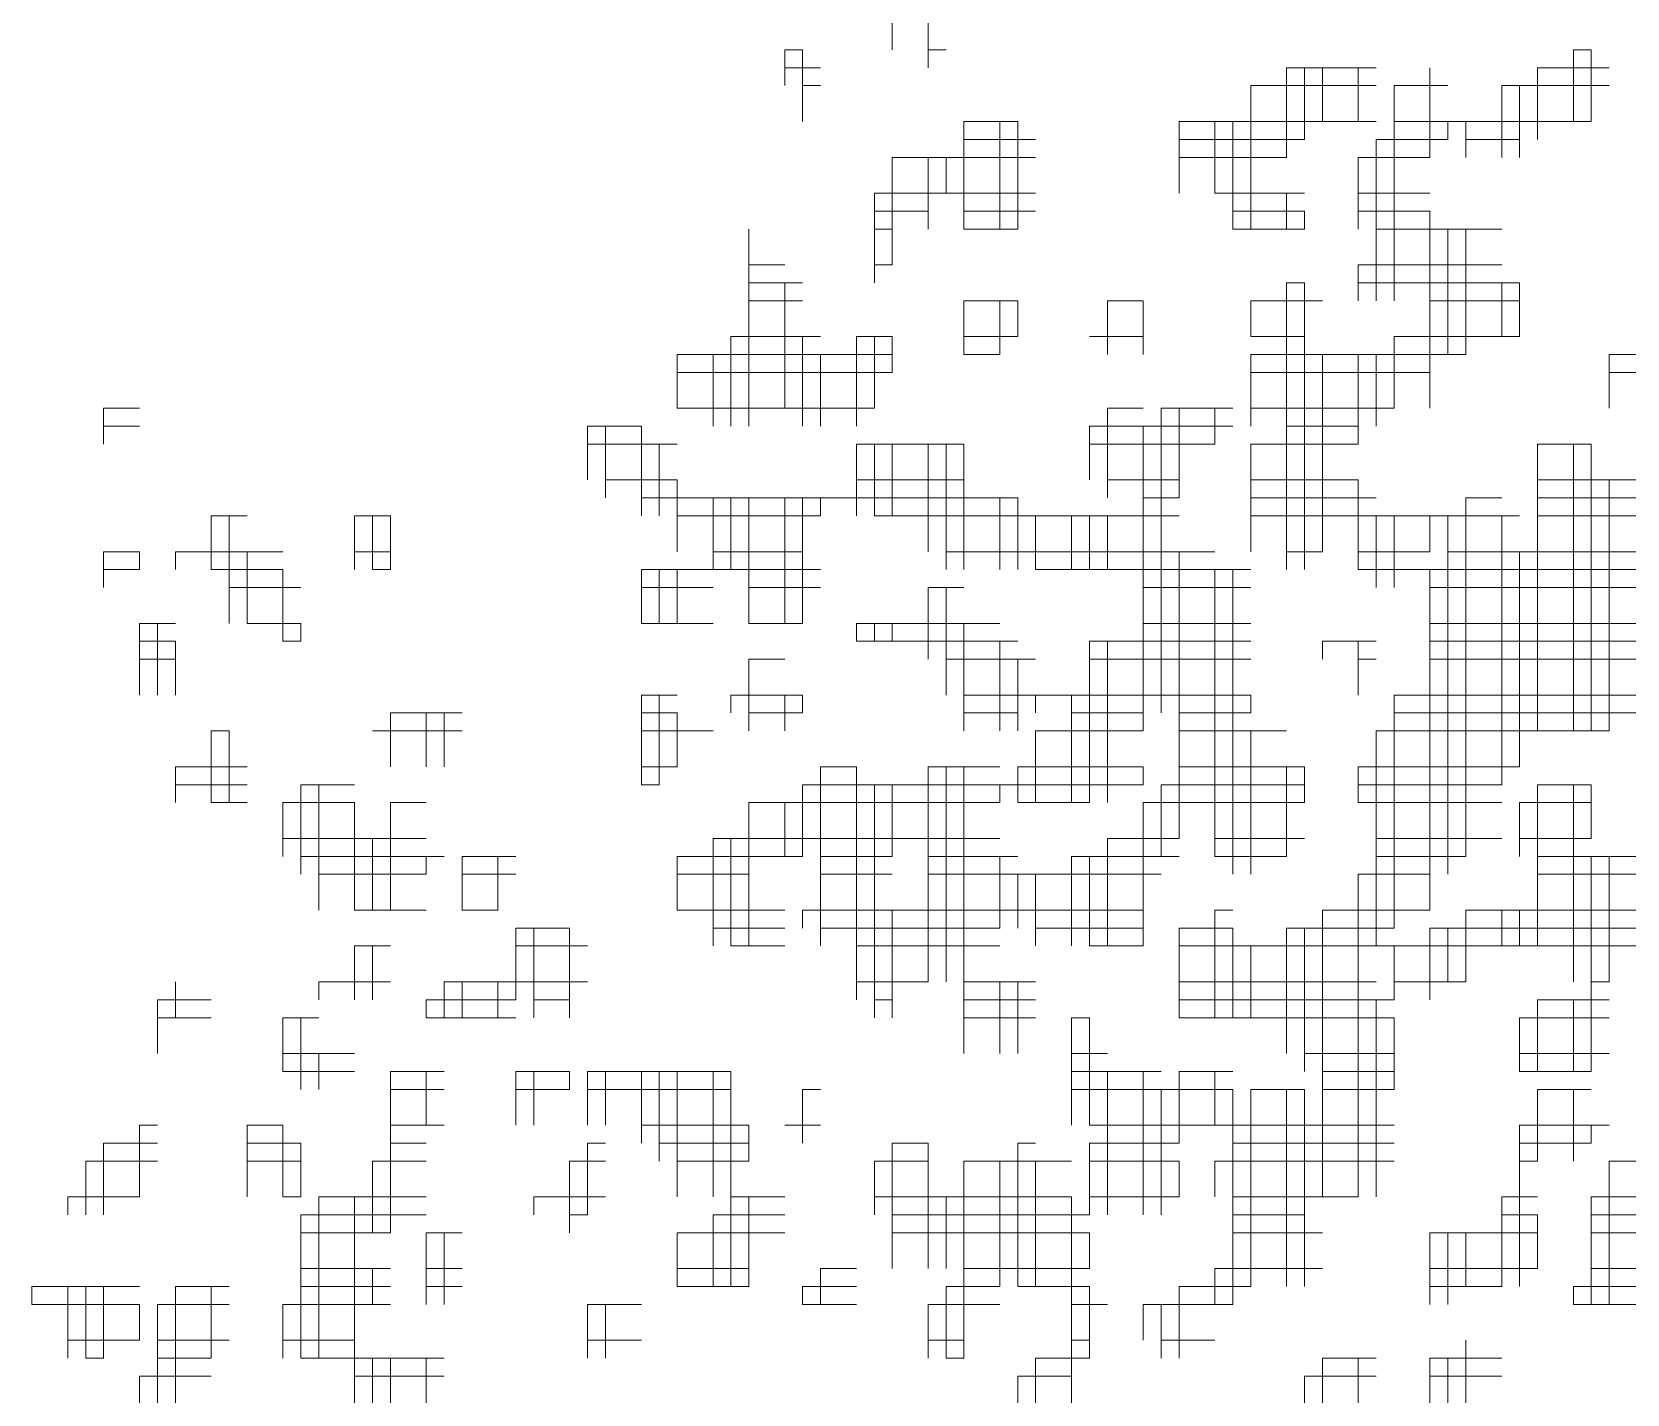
# Model space of a CAD drawing. Header units: millimetres. Extents: x 13268 to 164478, y 289082 to 363688.
# Drawn here: x 80113 to 81970, y 351152 to 352737 of the extents above; entities that cross this region are included whole.
import ezdxf

# ---------------------------------------------------------------- set-up
doc = ezdxf.new("R2010")
doc.units = ezdxf.units.MM

# ---------------------------------------------------------------- blocks, each defined once
blk = doc.blocks.new('A$C010A7659')
at = {"lineweight": 0}
for points in [[(1283.45, 3179.65), (1283.45, 3138.25)], [(1283.45, 3171.37), (1283.45, 3138.25)], [(1266.89, 3163.09), (1266.89, 3146.53)], [(1217.21, 3146.53), (1217.21, 3129.97)], [(1217.21, 3146.53), (1225.49, 3146.53)], [(1225.49, 3146.53), (1225.49, 3113.4)], [(1283.45, 3146.53), (1291.73, 3146.53)], [(1581.54, 3146.53), (1581.54, 3113.4)], [(1581.54, 3146.53), (1589.82, 3146.53)], [(1589.82, 3146.53), (1589.82, 3113.4)], [(1217.21, 3138.25), (1233.77, 3138.25)], [(1217.21, 3138.25), (1233.77, 3138.25)], [(1225.49, 3138.25), (1225.49, 3113.4)], [(1449.06, 3138.25), (1449.06, 3096.84)], [(1449.06, 3138.25), (1490.46, 3138.25)], [(1457.34, 3138.25), (1457.34, 3105.12)], [(1457.34, 3138.25), (1457.34, 3105.12)], [(1457.34, 3138.25), (1482.18, 3138.25)], [(1465.62, 3138.25), (1465.62, 3113.4)], [(1482.18, 3138.25), (1482.18, 3113.4)], [(1482.18, 3138.25), (1482.18, 3113.4)], [(1515.3, 3138.25), (1515.3, 3096.84)], [(1564.98, 3138.25), (1564.98, 3113.4)], [(1564.98, 3138.25), (1564.98, 3105.12)], [(1564.98, 3138.25), (1598.1, 3138.25)], [(1564.98, 3138.25), (1589.82, 3138.25)], [(1589.82, 3138.25), (1589.82, 3113.4)], [(1225.49, 3129.97), (1233.77, 3129.97)], [(1432.5, 3129.97), (1432.5, 3096.84)], [(1432.5, 3129.97), (1490.46, 3129.97)], [(1498.74, 3129.97), (1498.74, 3030.6)], [(1498.74, 3129.97), (1498.74, 3030.6)], [(1498.74, 3129.97), (1523.58, 3129.97)], [(1515.3, 3129.97), (1515.3, 3096.84)], [(1548.42, 3129.97), (1548.42, 3096.84)], [(1548.42, 3129.97), (1598.1, 3129.97)], [(1556.7, 3129.97), (1556.7, 3105.12)], [(1556.7, 3129.97), (1556.7, 3096.84)], [(1300.01, 3113.4), (1300.01, 3063.72)], [(1300.01, 3113.4), (1324.85, 3113.4)], [(1316.57, 3113.4), (1316.57, 3063.72)], [(1316.57, 3113.4), (1324.85, 3113.4)], [(1324.85, 3113.4), (1324.85, 3063.72)], [(1399.38, 3113.4), (1399.38, 3080.28)], [(1399.38, 3113.4), (1465.62, 3113.4)], [(1415.94, 3113.4), (1415.94, 3080.28)], [(1415.94, 3113.4), (1490.46, 3113.4)], [(1424.22, 3113.4), (1424.22, 3063.72)], [(1424.22, 3113.4), (1424.22, 3063.72)], [(1432.5, 3113.4), (1432.5, 3080.28)], [(1498.74, 3113.4), (1564.98, 3113.4)], [(1498.74, 3113.4), (1589.82, 3113.4)], [(1523.58, 3113.4), (1523.58, 3105.12)], [(1531.86, 3113.4), (1531.86, 3096.84)], [(1531.86, 3113.4), (1531.86, 3096.84)], [(1300.01, 3105.12), (1300.01, 3080.28)], [(1300.01, 3105.12), (1333.13, 3105.12)], [(1324.85, 3105.12), (1324.85, 3063.72)], [(1399.38, 3105.12), (1457.34, 3105.12)], [(1490.46, 3105.12), (1490.46, 3030.6)], [(1490.46, 3105.12), (1523.58, 3105.12)], [(1531.86, 3105.12), (1556.7, 3105.12)], [(1266.89, 3096.84), (1266.89, 3063.72)], [(1266.89, 3096.84), (1266.89, 3047.16)], [(1266.89, 3096.84), (1333.13, 3096.84)], [(1283.45, 3096.84), (1283.45, 3072)], [(1283.45, 3096.84), (1283.45, 3063.72)], [(1283.45, 3096.84), (1333.13, 3096.84)], [(1291.73, 3096.84), (1291.73, 3080.28)], [(1399.38, 3096.84), (1432.5, 3096.84)], [(1399.38, 3096.84), (1449.06, 3096.84)], [(1482.18, 3096.84), (1482.18, 3063.72)], [(1482.18, 3096.84), (1482.18, 3080.28)], [(1482.18, 3096.84), (1515.3, 3096.84)], [(1482.18, 3096.84), (1515.3, 3096.84)], [(1258.61, 3080.28), (1258.61, 3038.88)], [(1258.61, 3080.28), (1291.73, 3080.28)], [(1258.61, 3080.28), (1333.13, 3080.28)], [(1300.01, 3080.28), (1333.13, 3080.28)], [(1415.94, 3080.28), (1432.5, 3080.28)], [(1424.22, 3080.28), (1457.34, 3080.28)], [(1432.5, 3080.28), (1432.5, 3063.72)], [(1432.5, 3080.28), (1432.5, 3063.72)], [(1449.06, 3080.28), (1449.06, 3063.72)], [(1482.18, 3080.28), (1515.3, 3080.28)], [(1482.18, 3080.28), (1515.3, 3080.28)], [(1258.61, 3072), (1283.45, 3072)], [(1300.01, 3072), (1333.13, 3072)], [(1424.22, 3072), (1457.34, 3072)], [(1457.34, 3072), (1457.34, 3063.72)], [(1482.18, 3072), (1515.3, 3072)], [(1515.3, 3072), (1515.3, 2980.92)], [(1200.65, 3063.72), (1200.65, 2972.64)], [(1258.61, 3063.72), (1266.89, 3063.72)], [(1258.61, 3063.72), (1266.89, 3063.72)], [(1300.01, 3063.72), (1324.85, 3063.72)], [(1424.22, 3063.72), (1457.34, 3063.72)], [(1490.46, 3063.72), (1548.42, 3063.72)], [(1490.46, 3063.72), (1515.3, 3063.72)], [(1515.3, 3063.72), (1515.3, 2997.48)], [(1523.58, 3063.72), (1523.58, 3005.76)], [(1531.86, 3063.72), (1531.86, 3014.04)], [(1531.86, 3063.72), (1531.86, 3005.76)], [(1200.65, 3047.16), (1200.65, 2980.92)], [(1200.65, 3047.16), (1217.21, 3047.16)], [(1258.61, 3047.16), (1266.89, 3047.16)], [(1482.18, 3047.16), (1482.18, 3030.6)], [(1482.18, 3047.16), (1548.42, 3047.16)], [(1200.65, 3038.88), (1225.49, 3038.88)], [(1200.65, 3038.88), (1217.21, 3038.88)], [(1217.21, 3038.88), (1217.21, 2980.92)], [(1449.06, 3038.88), (1449.06, 2906.4)], [(1449.06, 3038.88), (1457.34, 3038.88)], [(1457.34, 3038.88), (1457.34, 2906.4)], [(1482.18, 3038.88), (1556.7, 3038.88)], [(1482.18, 3038.88), (1556.7, 3038.88)], [(1548.42, 3038.88), (1548.42, 3014.04)], [(1556.7, 3038.88), (1556.7, 3014.04)], [(1200.65, 3030.6), (1225.49, 3030.6)], [(1300.01, 3030.6), (1300.01, 3005.76)], [(1300.01, 3030.6), (1324.85, 3030.6)], [(1316.57, 3030.6), (1316.57, 3005.76)], [(1324.85, 3030.6), (1324.85, 3014.04)], [(1366.25, 3030.6), (1366.25, 3005.76)], [(1366.25, 3030.6), (1382.82, 3030.6)], [(1382.82, 3030.6), (1382.82, 3005.76)], [(1432.5, 3030.6), (1432.5, 3014.04)], [(1432.5, 3030.6), (1465.62, 3030.6)], [(1457.34, 3030.6), (1457.34, 3014.04)], [(1515.3, 3030.6), (1556.7, 3030.6)], [(1192.37, 3014.04), (1192.37, 2972.64)], [(1192.37, 3014.04), (1192.37, 2972.64)], [(1192.37, 3014.04), (1233.77, 3014.04)], [(1200.65, 3014.04), (1225.49, 3014.04)], [(1225.49, 3014.04), (1225.49, 2972.64)], [(1225.49, 3014.04), (1225.49, 2972.64)], [(1250.33, 3014.04), (1250.33, 2980.92)], [(1250.33, 3014.04), (1250.33, 2972.64)], [(1250.33, 3014.04), (1266.89, 3014.04)], [(1258.61, 3014.04), (1258.61, 2980.92)], [(1266.89, 3014.04), (1266.89, 2997.48)], [(1300.01, 3014.04), (1300.01, 3005.76)], [(1300.01, 3014.04), (1324.85, 3014.04)], [(1300.01, 3014.04), (1324.85, 3014.04)], [(1357.97, 3014.04), (1382.82, 3014.04)], [(1366.25, 3014.04), (1382.82, 3014.04)], [(1432.5, 3014.04), (1457.34, 3014.04)], [(1449.06, 3014.04), (1457.34, 3014.04)], [(1498.74, 3014.04), (1498.74, 2980.92)], [(1498.74, 3014.04), (1498.74, 2980.92)], [(1498.74, 3014.04), (1531.86, 3014.04)], [(1498.74, 3014.04), (1556.7, 3014.04)], [(1167.53, 3005.76), (1167.53, 2980.92)], [(1167.53, 3005.76), (1266.89, 3005.76)], [(1184.09, 3005.76), (1184.09, 2972.64)], [(1184.09, 3005.76), (1266.89, 3005.76)], [(1233.77, 3005.76), (1233.77, 2972.64)], [(1300.01, 3005.76), (1316.57, 3005.76)], [(1432.5, 3005.76), (1432.5, 2972.64)], [(1432.5, 3005.76), (1523.58, 3005.76)], [(1432.5, 3005.76), (1457.34, 3005.76)], [(1457.34, 3005.76), (1457.34, 2906.4)], [(1465.62, 3005.76), (1465.62, 2914.68)], [(1482.18, 3005.76), (1482.18, 2972.64)], [(1482.18, 3005.76), (1482.18, 2964.36)], [(1490.46, 3005.76), (1490.46, 2972.64)], [(1498.74, 3005.76), (1531.86, 3005.76)], [(1598.1, 3005.76), (1598.1, 2980.92)], [(1598.1, 3005.76), (1631.23, 3005.76)], [(1167.53, 2997.48), (1167.53, 2980.92)], [(1167.53, 2997.48), (1266.89, 2997.48)], [(1432.5, 2997.48), (1515.3, 2997.48)], [(1598.1, 2997.48), (1631.23, 2997.48)], [(902.56, 2980.92), (902.56, 2964.36)], [(902.56, 2980.92), (902.56, 2964.36)], [(902.56, 2980.92), (919.12, 2980.92)], [(902.56, 2980.92), (919.12, 2980.92)], [(1167.53, 2980.92), (1258.61, 2980.92)], [(1184.09, 2980.92), (1200.65, 2980.92)], [(1225.49, 2980.92), (1250.33, 2980.92)], [(1366.25, 2980.92), (1366.25, 2939.52)], [(1366.25, 2980.92), (1382.82, 2980.92)], [(1391.1, 2980.92), (1391.1, 2931.24)], [(1391.1, 2980.92), (1424.22, 2980.92)], [(1399.38, 2980.92), (1399.38, 2947.8)], [(1399.38, 2980.92), (1399.38, 2939.52)], [(1415.94, 2980.92), (1415.94, 2964.36)], [(1432.5, 2980.92), (1498.74, 2980.92)], [(1432.5, 2980.92), (1498.74, 2980.92)], [(902.56, 2972.64), (919.12, 2972.64)], [(1126.13, 2972.64), (1126.13, 2947.8)], [(1126.13, 2972.64), (1126.13, 2964.36)], [(1126.13, 2972.64), (1150.97, 2972.64)], [(1134.41, 2972.64), (1134.41, 2939.52)], [(1150.97, 2972.64), (1150.97, 2939.52)], [(1357.97, 2972.64), (1357.97, 2947.8)], [(1357.97, 2972.64), (1424.22, 2972.64)], [(1382.82, 2972.64), (1382.82, 2840.15)], [(1382.82, 2972.64), (1382.82, 2898.12)], [(1449.06, 2972.64), (1482.18, 2972.64)], [(1126.13, 2964.36), (1167.53, 2964.36)], [(1126.13, 2964.36), (1159.25, 2964.36)], [(1150.97, 2964.36), (1150.97, 2931.24)], [(1159.25, 2964.36), (1159.25, 2931.24)], [(1250.33, 2964.36), (1250.33, 2931.24)], [(1250.33, 2964.36), (1300.01, 2964.36)], [(1258.61, 2964.36), (1258.61, 2931.24)], [(1266.89, 2964.36), (1266.89, 2931.24)], [(1266.89, 2964.36), (1266.89, 2931.24)], [(1283.45, 2964.36), (1283.45, 2914.68)], [(1283.45, 2964.36), (1283.45, 2931.24)], [(1291.73, 2964.36), (1291.73, 2906.4)], [(1291.73, 2964.36), (1300.01, 2964.36)], [(1300.01, 2964.36), (1300.01, 2906.4)], [(1357.97, 2964.36), (1415.94, 2964.36)], [(1357.97, 2964.36), (1415.94, 2964.36)], [(1432.5, 2964.36), (1432.5, 2914.68)], [(1432.5, 2964.36), (1432.5, 2939.52)], [(1432.5, 2964.36), (1482.18, 2964.36)], [(1432.5, 2964.36), (1482.18, 2964.36)], [(1564.98, 2964.36), (1564.98, 2831.87)], [(1564.98, 2964.36), (1589.82, 2964.36)], [(1581.54, 2964.36), (1581.54, 2831.87)], [(1589.82, 2964.36), (1589.82, 2831.87)], [(1134.41, 2947.8), (1167.53, 2947.8)], [(1167.53, 2947.8), (1167.53, 2931.24)], [(1250.33, 2947.8), (1250.33, 2931.24)], [(1250.33, 2947.8), (1300.01, 2947.8)], [(1366.25, 2947.8), (1399.38, 2947.8)], [(1432.5, 2947.8), (1482.18, 2947.8)], [(1482.18, 2947.8), (1482.18, 2906.4)], [(1564.98, 2947.8), (1564.98, 2831.87)], [(1564.98, 2947.8), (1614.66, 2947.8)], [(1589.82, 2947.8), (1589.82, 2831.87)], [(1598.1, 2947.8), (1598.1, 2831.87)], [(1150.97, 2939.52), (1324.85, 2939.52)], [(1150.97, 2939.52), (1225.49, 2939.52)], [(1167.53, 2939.52), (1167.53, 2914.68)], [(1184.09, 2939.52), (1184.09, 2906.4)], [(1192.37, 2939.52), (1192.37, 2906.4)], [(1192.37, 2939.52), (1192.37, 2906.4)], [(1200.65, 2939.52), (1200.65, 2881.56)], [(1200.65, 2939.52), (1200.65, 2881.56)], [(1217.21, 2939.52), (1217.21, 2881.56)], [(1225.49, 2939.52), (1225.49, 2914.68)], [(1225.49, 2939.52), (1225.49, 2881.56)], [(1233.77, 2939.52), (1233.77, 2931.24)], [(1233.77, 2939.52), (1316.57, 2939.52)], [(1300.01, 2939.52), (1300.01, 2906.4)], [(1316.57, 2939.52), (1316.57, 2906.4)], [(1324.85, 2939.52), (1324.85, 2906.4)], [(1382.82, 2939.52), (1399.38, 2939.52)], [(1382.82, 2939.52), (1399.38, 2939.52)], [(1432.5, 2939.52), (1490.46, 2939.52)], [(1432.5, 2939.52), (1490.46, 2939.52)], [(1482.18, 2939.52), (1482.18, 2906.4)], [(1531.86, 2939.52), (1531.86, 2773.91)], [(1531.86, 2939.52), (1531.86, 2773.91)], [(1531.86, 2939.52), (1548.42, 2939.52)], [(1564.98, 2939.52), (1622.95, 2939.52)], [(1564.98, 2939.52), (1614.66, 2939.52)], [(952.24, 2931.24), (952.24, 2906.4)], [(952.24, 2931.24), (968.8, 2931.24)], [(960.52, 2931.24), (960.52, 2881.56)], [(960.52, 2931.24), (960.52, 2881.56)], [(1018.48, 2931.24), (1018.48, 2906.4)], [(1018.48, 2931.24), (1018.48, 2906.4)], [(1018.48, 2931.24), (1035.04, 2931.24)], [(1018.48, 2931.24), (1035.04, 2931.24)], [(1026.76, 2931.24), (1026.76, 2906.4)], [(1035.04, 2931.24), (1035.04, 2906.4)], [(1167.53, 2931.24), (1233.77, 2931.24)], [(1167.53, 2931.24), (1233.77, 2931.24)], [(1258.61, 2931.24), (1391.1, 2931.24)], [(1283.45, 2931.24), (1399.38, 2931.24)], [(1324.85, 2931.24), (1324.85, 2906.4)], [(1333.13, 2931.24), (1333.13, 2906.4)], [(1349.69, 2931.24), (1349.69, 2906.4)], [(1349.69, 2931.24), (1349.69, 2906.4)], [(1357.97, 2931.24), (1357.97, 2906.4)], [(1357.97, 2931.24), (1357.97, 2906.4)], [(1366.25, 2931.24), (1366.25, 2906.4)], [(1391.1, 2931.24), (1391.1, 2840.15)], [(1432.5, 2931.24), (1515.3, 2931.24)], [(1432.5, 2931.24), (1498.74, 2931.24)], [(1490.46, 2931.24), (1490.46, 2898.12)], [(1498.74, 2931.24), (1498.74, 2906.4)], [(1498.74, 2931.24), (1498.74, 2898.12)], [(1515.3, 2931.24), (1515.3, 2914.68)], [(1515.3, 2931.24), (1556.7, 2931.24)], [(1515.3, 2931.24), (1556.7, 2931.24)], [(1523.58, 2931.24), (1523.58, 2765.63)], [(1548.42, 2931.24), (1548.42, 2807.03)], [(1564.98, 2931.24), (1614.66, 2931.24)], [(1564.98, 2931.24), (1614.66, 2931.24)], [(902.56, 2914.68), (902.56, 2898.12)], [(902.56, 2914.68), (902.56, 2906.4)], [(902.56, 2914.68), (919.12, 2914.68)], [(919.12, 2914.68), (919.12, 2906.4)], [(935.68, 2914.68), (935.68, 2906.4)], [(935.68, 2914.68), (985.36, 2914.68)], [(968.8, 2914.68), (968.8, 2881.56)], [(1018.48, 2914.68), (1035.04, 2914.68)], [(1184.09, 2914.68), (1225.49, 2914.68)], [(1291.73, 2914.68), (1415.94, 2914.68)], [(1399.38, 2914.68), (1399.38, 2782.19)], [(1399.38, 2914.68), (1399.38, 2831.87)], [(1449.06, 2914.68), (1465.62, 2914.68)], [(1482.18, 2914.68), (1515.3, 2914.68)], [(1523.58, 2914.68), (1614.66, 2914.68)], [(1556.7, 2914.68), (1556.7, 2815.31)], [(1556.7, 2914.68), (1556.7, 2815.31)], [(902.56, 2906.4), (919.12, 2906.4)], [(902.56, 2906.4), (919.12, 2906.4)], [(952.24, 2906.4), (985.36, 2906.4)], [(960.52, 2906.4), (985.36, 2906.4)], [(985.36, 2906.4), (985.36, 2873.27)], [(1026.76, 2906.4), (1035.04, 2906.4)], [(1150.97, 2906.4), (1150.97, 2881.56)], [(1150.97, 2906.4), (1150.97, 2881.56)], [(1150.97, 2906.4), (1184.09, 2906.4)], [(1150.97, 2906.4), (1159.25, 2906.4)], [(1159.25, 2906.4), (1159.25, 2881.56)], [(1167.53, 2906.4), (1167.53, 2881.56)], [(1167.53, 2906.4), (1167.53, 2881.56)], [(1184.09, 2906.4), (1225.49, 2906.4)], [(1200.65, 2906.4), (1233.77, 2906.4)], [(1225.49, 2906.4), (1225.49, 2881.56)], [(1333.13, 2906.4), (1432.5, 2906.4)], [(1382.82, 2906.4), (1432.5, 2906.4)], [(1415.94, 2906.4), (1415.94, 2773.91)], [(1424.22, 2906.4), (1424.22, 2881.56)], [(1424.22, 2906.4), (1424.22, 2765.63)], [(1482.18, 2906.4), (1515.3, 2906.4)], [(1490.46, 2906.4), (1498.74, 2906.4)], [(1515.3, 2906.4), (1515.3, 2765.63)], [(1515.3, 2906.4), (1622.95, 2906.4)], [(1523.58, 2906.4), (1614.66, 2906.4)], [(960.52, 2898.12), (993.64, 2898.12)], [(985.36, 2898.12), (985.36, 2873.27)], [(1150.97, 2898.12), (1184.09, 2898.12)], [(1200.65, 2898.12), (1233.77, 2898.12)], [(1283.45, 2898.12), (1283.45, 2864.99)], [(1283.45, 2898.12), (1283.45, 2864.99)], [(1283.45, 2898.12), (1300.01, 2898.12)], [(1291.73, 2898.12), (1291.73, 2848.43)], [(1382.82, 2898.12), (1432.5, 2898.12)], [(1515.3, 2898.12), (1647.79, 2898.12)], [(919.12, 2881.56), (919.12, 2848.43)], [(919.12, 2881.56), (935.68, 2881.56)], [(919.12, 2881.56), (927.4, 2881.56)], [(927.4, 2881.56), (927.4, 2848.43)], [(968.8, 2881.56), (993.64, 2881.56)], [(985.36, 2881.56), (993.64, 2881.56)], [(993.64, 2881.56), (993.64, 2873.27)], [(1150.97, 2881.56), (1184.09, 2881.56)], [(1200.65, 2881.56), (1225.49, 2881.56)], [(1250.33, 2881.56), (1250.33, 2873.27)], [(1250.33, 2881.56), (1250.33, 2873.27)], [(1250.33, 2881.56), (1316.57, 2881.56)], [(1250.33, 2881.56), (1300.01, 2881.56)], [(1258.61, 2881.56), (1258.61, 2873.27)], [(1266.89, 2881.56), (1266.89, 2873.27)], [(1266.89, 2881.56), (1266.89, 2873.27)], [(1300.01, 2881.56), (1300.01, 2831.87)], [(1300.01, 2881.56), (1300.01, 2831.87)], [(1382.82, 2881.56), (1424.22, 2881.56)], [(1382.82, 2881.56), (1432.5, 2881.56)], [(1515.3, 2881.56), (1515.3, 2873.27)], [(1515.3, 2881.56), (1821.67, 2881.56)], [(1515.3, 2881.56), (1821.67, 2881.56)], [(919.12, 2873.27), (919.12, 2848.43)], [(919.12, 2873.27), (935.68, 2873.27)], [(919.12, 2873.27), (935.68, 2873.27)], [(935.68, 2873.27), (935.68, 2848.43)], [(985.36, 2873.27), (993.64, 2873.27)], [(1250.33, 2873.27), (1324.85, 2873.27)], [(1283.45, 2873.27), (1324.85, 2873.27)], [(1316.57, 2873.27), (1316.57, 2831.87)], [(1357.97, 2873.27), (1357.97, 2798.75)], [(1357.97, 2873.27), (1432.5, 2873.27)], [(1366.25, 2873.27), (1366.25, 2798.75)], [(1382.82, 2873.27), (1382.82, 2831.87)], [(1382.82, 2873.27), (1424.22, 2873.27)], [(1424.22, 2873.27), (1424.22, 2765.63)], [(1465.62, 2873.27), (1465.62, 2864.99)], [(1465.62, 2873.27), (1490.46, 2873.27)], [(1465.62, 2873.27), (1490.46, 2873.27)], [(1482.18, 2873.27), (1482.18, 2848.43)], [(1482.18, 2873.27), (1482.18, 2848.43)], [(1515.3, 2873.27), (1689.19, 2873.27)], [(1515.3, 2873.27), (1796.83, 2873.27)], [(919.12, 2864.99), (935.68, 2864.99)], [(1200.65, 2864.99), (1200.65, 2831.87)], [(1200.65, 2864.99), (1200.65, 2831.87)], [(1200.65, 2864.99), (1217.21, 2864.99)], [(1291.73, 2864.99), (1333.13, 2864.99)], [(1324.85, 2864.99), (1324.85, 2840.15)], [(1324.85, 2864.99), (1324.85, 2831.87)], [(1357.97, 2864.99), (1357.97, 2798.75)], [(1357.97, 2864.99), (1432.5, 2864.99)], [(1482.18, 2864.99), (1490.46, 2864.99)], [(1515.3, 2864.99), (1515.3, 2749.07)], [(1515.3, 2864.99), (1689.19, 2864.99)], [(1150.97, 2848.43), (1150.97, 2807.03)], [(1150.97, 2848.43), (1167.53, 2848.43)], [(1159.25, 2848.43), (1159.25, 2807.03)], [(1192.37, 2848.43), (1192.37, 2840.15)], [(1192.37, 2848.43), (1225.49, 2848.43)], [(1192.37, 2848.43), (1225.49, 2848.43)], [(1217.21, 2848.43), (1217.21, 2831.87)], [(1225.49, 2848.43), (1225.49, 2840.15)], [(1300.01, 2848.43), (1349.69, 2848.43)], [(1300.01, 2848.43), (1349.69, 2848.43)], [(1333.13, 2848.43), (1333.13, 2840.15)], [(1349.69, 2848.43), (1349.69, 2798.75)], [(1349.69, 2848.43), (1432.5, 2848.43)], [(1349.69, 2848.43), (1432.5, 2848.43)], [(1432.5, 2848.43), (1432.5, 2840.15)], [(1498.74, 2848.43), (1498.74, 2749.07)], [(1498.74, 2848.43), (1730.59, 2848.43)], [(1498.74, 2848.43), (1689.19, 2848.43)], [(1035.04, 2840.15), (1035.04, 2815.31)], [(1035.04, 2840.15), (1035.04, 2815.31)], [(1035.04, 2840.15), (1068.16, 2840.15)], [(1051.6, 2840.15), (1051.6, 2815.31)], [(1059.88, 2840.15), (1059.88, 2831.87)], [(1059.88, 2840.15), (1059.88, 2815.31)], [(1150.97, 2840.15), (1150.97, 2807.03)], [(1150.97, 2840.15), (1167.53, 2840.15)], [(1167.53, 2840.15), (1167.53, 2815.31)], [(1200.65, 2840.15), (1225.49, 2840.15)], [(1300.01, 2840.15), (1324.85, 2840.15)], [(1349.69, 2840.15), (1349.69, 2798.75)], [(1349.69, 2840.15), (1382.82, 2840.15)], [(1399.38, 2840.15), (1432.5, 2840.15)], [(1498.74, 2840.15), (1498.74, 2740.79)], [(1498.74, 2840.15), (1614.66, 2840.15)], [(952.24, 2831.87), (952.24, 2798.75)], [(952.24, 2831.87), (960.52, 2831.87)], [(952.24, 2831.87), (960.52, 2831.87)], [(960.52, 2831.87), (960.52, 2798.75)], [(1026.76, 2831.87), (1068.16, 2831.87)], [(1035.04, 2831.87), (1059.88, 2831.87)], [(1150.97, 2831.87), (1167.53, 2831.87)], [(1150.97, 2831.87), (1184.09, 2831.87)], [(1333.13, 2831.87), (1333.13, 2798.75)], [(1333.13, 2831.87), (1382.82, 2831.87)], [(1333.13, 2831.87), (1382.82, 2831.87)], [(1399.38, 2831.87), (1449.06, 2831.87)], [(1399.38, 2831.87), (1432.5, 2831.87)], [(1432.5, 2831.87), (1432.5, 2765.63)], [(1432.5, 2831.87), (1432.5, 2765.63)], [(1490.46, 2831.87), (1490.46, 2732.51)], [(1490.46, 2831.87), (1564.98, 2831.87)], [(1498.74, 2831.87), (1598.1, 2831.87)], [(935.68, 2815.31), (935.68, 2798.75)], [(935.68, 2815.31), (968.8, 2815.31)], [(960.52, 2815.31), (960.52, 2798.75)], [(1150.97, 2815.31), (1167.53, 2815.31)], [(1233.77, 2815.31), (1233.77, 2732.51)], [(1233.77, 2815.31), (1250.33, 2815.31)], [(1250.33, 2815.31), (1250.33, 2715.95)], [(1283.45, 2815.31), (1283.45, 2715.95)], [(1283.45, 2815.31), (1283.45, 2773.91)], [(1283.45, 2815.31), (1316.57, 2815.31)], [(1291.73, 2815.31), (1291.73, 2715.95)], [(1300.01, 2815.31), (1300.01, 2732.51)], [(1300.01, 2815.31), (1300.01, 2715.95)], [(1324.85, 2815.31), (1324.85, 2798.75)], [(1324.85, 2815.31), (1382.82, 2815.31)], [(1382.82, 2815.31), (1382.82, 2807.03)], [(1399.38, 2815.31), (1399.38, 2782.19)], [(1399.38, 2815.31), (1457.34, 2815.31)], [(1449.06, 2815.31), (1449.06, 2773.91)], [(1457.34, 2815.31), (1457.34, 2798.75)], [(1482.18, 2815.31), (1482.18, 2798.75)], [(1482.18, 2815.31), (1556.7, 2815.31)], [(935.68, 2807.03), (968.8, 2807.03)], [(935.68, 2807.03), (968.8, 2807.03)], [(993.64, 2807.03), (993.64, 2765.63)], [(993.64, 2807.03), (993.64, 2773.91)], [(993.64, 2807.03), (1018.48, 2807.03)], [(993.64, 2807.03), (1001.92, 2807.03)], [(1001.92, 2807.03), (1001.92, 2749.07)], [(1150.97, 2807.03), (1159.25, 2807.03)], [(1225.49, 2807.03), (1225.49, 2773.91)], [(1225.49, 2807.03), (1225.49, 2773.91)], [(1225.49, 2807.03), (1382.82, 2807.03)], [(1225.49, 2807.03), (1324.85, 2807.03)], [(1250.33, 2807.03), (1250.33, 2707.67)], [(1258.61, 2807.03), (1258.61, 2699.39)], [(1266.89, 2807.03), (1266.89, 2773.91)], [(1266.89, 2807.03), (1266.89, 2773.91)], [(1316.57, 2807.03), (1316.57, 2798.75)], [(1324.85, 2807.03), (1324.85, 2798.75)], [(1324.85, 2807.03), (1382.82, 2807.03)], [(1391.1, 2807.03), (1391.1, 2773.91)], [(1391.1, 2807.03), (1457.34, 2807.03)], [(1391.1, 2807.03), (1457.34, 2807.03)], [(1482.18, 2807.03), (1482.18, 2798.75)], [(1482.18, 2807.03), (1548.42, 2807.03)], [(1482.18, 2807.03), (1548.42, 2807.03)], [(1564.98, 2807.03), (1564.98, 2732.51)], [(1564.98, 2807.03), (1564.98, 2773.91)], [(1564.98, 2807.03), (1589.82, 2807.03)], [(1581.54, 2807.03), (1581.54, 2773.91)], [(1589.82, 2807.03), (1589.82, 2782.19)], [(952.24, 2798.75), (968.8, 2798.75)], [(985.36, 2798.75), (985.36, 2773.91)], [(985.36, 2798.75), (1018.48, 2798.75)], [(985.36, 2798.75), (1018.48, 2798.75)], [(1018.48, 2798.75), (1018.48, 2749.07)], [(1035.04, 2798.75), (1035.04, 2749.07)], [(1035.04, 2798.75), (1051.6, 2798.75)], [(1200.65, 2798.75), (1200.65, 2765.63)], [(1200.65, 2798.75), (1200.65, 2732.51)], [(1200.65, 2798.75), (1316.57, 2798.75)], [(1217.21, 2798.75), (1217.21, 2773.91)], [(1217.21, 2798.75), (1316.57, 2798.75)], [(1324.85, 2798.75), (1357.97, 2798.75)], [(1382.82, 2798.75), (1382.82, 2749.07)], [(1382.82, 2798.75), (1382.82, 2732.51)], [(1382.82, 2798.75), (1457.34, 2798.75)], [(1382.82, 2798.75), (1457.34, 2798.75)], [(1482.18, 2798.75), (1548.42, 2798.75)], [(1490.46, 2798.75), (1548.42, 2798.75)], [(1556.7, 2798.75), (1556.7, 2773.91)], [(1556.7, 2798.75), (1556.7, 2782.19)], [(1556.7, 2798.75), (1589.82, 2798.75)], [(1556.7, 2798.75), (1589.82, 2798.75)], [(985.36, 2782.19), (1051.6, 2782.19)], [(1018.48, 2782.19), (1018.48, 2749.07)], [(1026.76, 2782.19), (1026.76, 2749.07)], [(1035.04, 2782.19), (1035.04, 2749.07)], [(1184.09, 2782.19), (1184.09, 2732.51)], [(1184.09, 2782.19), (1316.57, 2782.19)], [(1192.37, 2782.19), (1192.37, 2732.51)], [(1192.37, 2782.19), (1192.37, 2732.51)], [(1366.25, 2782.19), (1366.25, 2732.51)], [(1366.25, 2782.19), (1399.38, 2782.19)], [(1415.94, 2782.19), (1457.34, 2782.19)], [(1490.46, 2782.19), (1548.42, 2782.19)], [(1556.7, 2782.19), (1589.82, 2782.19)], [(993.64, 2773.91), (1059.88, 2773.91)], [(993.64, 2773.91), (1059.88, 2773.91)], [(1051.6, 2773.91), (1051.6, 2765.63)], [(1068.16, 2773.91), (1068.16, 2749.07)], [(1068.16, 2773.91), (1093, 2773.91)], [(1084.72, 2773.91), (1084.72, 2749.07)], [(1167.53, 2773.91), (1167.53, 2749.07)], [(1167.53, 2773.91), (1217.21, 2773.91)], [(1167.53, 2773.91), (1225.49, 2773.91)], [(1233.77, 2773.91), (1266.89, 2773.91)], [(1233.77, 2773.91), (1266.89, 2773.91)], [(1283.45, 2773.91), (1324.85, 2773.91)], [(1283.45, 2773.91), (1324.85, 2773.91)], [(1316.57, 2773.91), (1316.57, 2740.79)], [(1349.69, 2773.91), (1349.69, 2732.51)], [(1349.69, 2773.91), (1349.69, 2732.51)], [(1349.69, 2773.91), (1391.1, 2773.91)], [(1357.97, 2773.91), (1357.97, 2732.51)], [(1357.97, 2773.91), (1357.97, 2732.51)], [(1357.97, 2773.91), (1399.38, 2773.91)], [(1415.94, 2773.91), (1449.06, 2773.91)], [(1424.22, 2773.91), (1449.06, 2773.91)], [(1490.46, 2773.91), (1531.86, 2773.91)], [(1490.46, 2773.91), (1531.86, 2773.91)], [(1564.98, 2773.91), (1664.35, 2773.91)], [(1564.98, 2773.91), (1581.54, 2773.91)], [(1581.54, 2773.91), (1581.54, 2715.95)], [(1589.82, 2773.91), (1589.82, 2674.55)], [(1589.82, 2773.91), (1589.82, 2674.55)], [(1598.1, 2773.91), (1598.1, 2715.95)], [(1598.1, 2773.91), (1664.35, 2773.91)], [(1001.92, 2765.63), (1051.6, 2765.63)], [(1068.16, 2765.63), (1068.16, 2749.07)], [(1068.16, 2765.63), (1093, 2765.63)], [(1167.53, 2765.63), (1200.65, 2765.63)], [(1233.77, 2765.63), (1266.89, 2765.63)], [(1283.45, 2765.63), (1391.1, 2765.63)], [(1324.85, 2765.63), (1324.85, 2740.79)], [(1324.85, 2765.63), (1324.85, 2749.07)], [(1333.13, 2765.63), (1333.13, 2732.51)], [(1482.18, 2765.63), (1482.18, 2616.58)], [(1482.18, 2765.63), (1515.3, 2765.63)], [(1564.98, 2765.63), (1564.98, 2732.51)], [(1564.98, 2765.63), (1664.35, 2765.63)], [(1018.48, 2749.07), (1051.6, 2749.07)], [(1068.16, 2749.07), (1084.72, 2749.07)], [(1167.53, 2749.07), (1200.65, 2749.07)], [(1184.09, 2749.07), (1217.21, 2749.07)], [(1200.65, 2749.07), (1200.65, 2732.51)], [(1225.49, 2749.07), (1225.49, 2740.79)], [(1225.49, 2749.07), (1324.85, 2749.07)], [(1225.49, 2749.07), (1266.89, 2749.07)], [(1266.89, 2749.07), (1266.89, 2707.67)], [(1266.89, 2749.07), (1266.89, 2699.39)], [(1283.45, 2749.07), (1283.45, 2715.95)], [(1283.45, 2749.07), (1382.82, 2749.07)], [(1324.85, 2749.07), (1382.82, 2749.07)], [(1415.94, 2749.07), (1415.94, 2699.39)], [(1415.94, 2749.07), (1424.22, 2749.07)], [(1465.62, 2749.07), (1465.62, 2616.58)], [(1465.62, 2749.07), (1498.74, 2749.07)], [(1482.18, 2749.07), (1482.18, 2616.58)], [(1482.18, 2749.07), (1515.3, 2749.07)], [(1531.86, 2749.07), (1531.86, 2715.95)], [(1531.86, 2749.07), (1531.86, 2715.95)], [(1531.86, 2749.07), (1656.07, 2749.07)], [(1548.42, 2749.07), (1548.42, 2732.51)], [(1548.42, 2749.07), (1656.07, 2749.07)], [(1556.7, 2749.07), (1556.7, 2732.51)], [(1556.7, 2749.07), (1556.7, 2732.51)], [(1093, 2740.79), (1093, 2707.67)], [(1093, 2740.79), (1117.85, 2740.79)], [(1101.28, 2740.79), (1101.28, 2699.39)], [(1117.85, 2740.79), (1117.85, 2699.39)], [(1184.09, 2740.79), (1217.21, 2740.79)], [(1233.77, 2740.79), (1316.57, 2740.79)], [(1333.13, 2740.79), (1382.82, 2740.79)], [(1399.38, 2740.79), (1399.38, 2699.39)], [(1399.38, 2740.79), (1424.22, 2740.79)], [(1424.22, 2740.79), (1424.22, 2699.39)], [(1449.06, 2740.79), (1449.06, 2682.83)], [(1449.06, 2740.79), (1498.74, 2740.79)], [(1457.34, 2740.79), (1457.34, 2674.55)], [(1457.34, 2740.79), (1457.34, 2682.83)], [(1515.3, 2740.79), (1515.3, 2707.67)], [(1515.3, 2740.79), (1747.15, 2740.79)], [(1523.58, 2740.79), (1523.58, 2715.95)], [(1018.48, 2732.51), (1018.48, 2707.67)], [(1018.48, 2732.51), (1018.48, 2707.67)], [(1018.48, 2732.51), (1035.04, 2732.51)], [(1026.76, 2732.51), (1026.76, 2707.67)], [(1093, 2732.51), (1126.13, 2732.51)], [(1093, 2732.51), (1126.13, 2732.51)], [(1117.85, 2732.51), (1117.85, 2707.67)], [(1192.37, 2732.51), (1217.21, 2732.51)], [(1250.33, 2732.51), (1300.01, 2732.51)], [(1250.33, 2732.51), (1316.57, 2732.51)], [(1357.97, 2732.51), (1382.82, 2732.51)], [(1399.38, 2732.51), (1399.38, 2707.67)], [(1399.38, 2732.51), (1490.46, 2732.51)], [(1399.38, 2732.51), (1498.74, 2732.51)], [(1424.22, 2732.51), (1424.22, 2699.39)], [(1432.5, 2732.51), (1432.5, 2699.39)], [(1432.5, 2732.51), (1432.5, 2699.39)], [(1498.74, 2732.51), (1498.74, 2707.67)], [(1498.74, 2732.51), (1548.42, 2732.51)], [(1515.3, 2732.51), (1515.3, 2707.67)], [(1515.3, 2732.51), (1614.66, 2732.51)], [(1581.54, 2732.51), (1614.66, 2732.51)], [(935.68, 2715.95), (935.68, 2699.39)], [(1001.92, 2715.95), (1001.92, 2707.67)], [(1001.92, 2715.95), (1035.04, 2715.95)], [(1001.92, 2715.95), (1035.04, 2715.95)], [(1059.88, 2715.95), (1059.88, 2699.39)], [(1059.88, 2715.95), (1059.88, 2699.39)], [(1059.88, 2715.95), (1093, 2715.95)], [(1068.16, 2715.95), (1068.16, 2699.39)], [(1068.16, 2715.95), (1068.16, 2699.39)], [(1084.72, 2715.95), (1084.72, 2699.39)], [(1093, 2715.95), (1126.13, 2715.95)], [(1093, 2715.95), (1126.13, 2715.95)], [(1250.33, 2715.95), (1283.45, 2715.95)], [(1250.33, 2715.95), (1283.45, 2715.95)], [(1300.01, 2715.95), (1300.01, 2682.83)], [(1300.01, 2715.95), (1333.13, 2715.95)], [(1316.57, 2715.95), (1316.57, 2682.83)], [(1316.57, 2715.95), (1333.13, 2715.95)], [(1324.85, 2715.95), (1324.85, 2699.39)], [(1324.85, 2715.95), (1324.85, 2682.83)], [(1399.38, 2715.95), (1490.46, 2715.95)], [(1399.38, 2715.95), (1490.46, 2715.95)], [(1498.74, 2715.95), (1523.58, 2715.95)], [(1498.74, 2715.95), (1531.86, 2715.95)], [(1589.82, 2715.95), (1598.1, 2715.95)], [(1589.82, 2715.95), (1598.1, 2715.95)], [(927.4, 2707.67), (927.4, 2682.83)], [(927.4, 2707.67), (952.24, 2707.67)], [(935.68, 2707.67), (935.68, 2699.39)], [(1051.6, 2707.67), (1051.6, 2699.39)], [(1051.6, 2707.67), (1093, 2707.67)], [(1101.28, 2707.67), (1117.85, 2707.67)], [(1258.61, 2707.67), (1266.89, 2707.67)], [(1300.01, 2707.67), (1300.01, 2682.83)], [(1300.01, 2707.67), (1333.13, 2707.67)], [(1399.38, 2707.67), (1498.74, 2707.67)], [(1490.46, 2707.67), (1490.46, 2616.58)], [(1564.98, 2707.67), (1564.98, 2674.55)], [(1564.98, 2707.67), (1564.98, 2674.55)], [(1564.98, 2707.67), (1598.1, 2707.67)], [(1581.54, 2707.67), (1581.54, 2674.55)], [(927.4, 2699.39), (935.68, 2699.39)], [(927.4, 2699.39), (952.24, 2699.39)], [(985.36, 2699.39), (985.36, 2674.55)], [(985.36, 2699.39), (1001.92, 2699.39)], [(993.64, 2699.39), (993.64, 2666.27)], [(993.64, 2699.39), (993.64, 2674.55)], [(1051.6, 2699.39), (1093, 2699.39)], [(1300.01, 2699.39), (1324.85, 2699.39)], [(1300.01, 2699.39), (1333.13, 2699.39)], [(1349.69, 2699.39), (1349.69, 2649.71)], [(1349.69, 2699.39), (1357.97, 2699.39)], [(1357.97, 2699.39), (1357.97, 2649.71)], [(1399.38, 2699.39), (1498.74, 2699.39)], [(1449.06, 2699.39), (1498.74, 2699.39)], [(1498.74, 2699.39), (1498.74, 2666.27)], [(1556.7, 2699.39), (1556.7, 2674.55)], [(1556.7, 2699.39), (1556.7, 2674.55)], [(1556.7, 2699.39), (1598.1, 2699.39)], [(1556.7, 2699.39), (1598.1, 2699.39)], [(985.36, 2682.83), (1018.48, 2682.83)], [(1001.92, 2682.83), (1001.92, 2666.27)], [(1349.69, 2682.83), (1366.25, 2682.83)], [(1357.97, 2682.83), (1357.97, 2649.71)], [(1457.34, 2682.83), (1498.74, 2682.83)], [(1556.7, 2682.83), (1598.1, 2682.83)], [(985.36, 2674.55), (1018.48, 2674.55)], [(993.64, 2674.55), (1018.48, 2674.55)], [(1035.04, 2674.55), (1035.04, 2600.02)], [(1035.04, 2674.55), (1035.04, 2641.43)], [(1035.04, 2674.55), (1059.88, 2674.55)], [(1051.6, 2674.55), (1051.6, 2649.71)], [(1093, 2674.55), (1093, 2649.71)], [(1093, 2674.55), (1093, 2649.71)], [(1093, 2674.55), (1117.85, 2674.55)], [(1093, 2674.55), (1117.85, 2674.55)], [(1101.28, 2674.55), (1101.28, 2649.71)], [(1117.85, 2674.55), (1117.85, 2666.27)], [(1126.13, 2674.55), (1126.13, 2649.71)], [(1126.13, 2674.55), (1192.37, 2674.55)], [(1134.41, 2674.55), (1134.41, 2649.71)], [(1134.41, 2674.55), (1192.37, 2674.55)], [(1150.97, 2674.55), (1150.97, 2641.43)], [(1150.97, 2674.55), (1150.97, 2649.71)], [(1159.25, 2674.55), (1159.25, 2633.15)], [(1167.53, 2674.55), (1167.53, 2616.58)], [(1167.53, 2674.55), (1167.53, 2616.58)], [(1184.09, 2674.55), (1184.09, 2616.58)], [(1192.37, 2674.55), (1192.37, 2575.18)], [(1349.69, 2674.55), (1391.1, 2674.55)], [(1349.69, 2674.55), (1382.82, 2674.55)], [(1366.25, 2674.55), (1366.25, 2608.3)], [(1382.82, 2674.55), (1382.82, 2608.3)], [(1382.82, 2674.55), (1382.82, 2608.3)], [(1399.38, 2674.55), (1399.38, 2641.43)], [(1399.38, 2674.55), (1399.38, 2641.43)], [(1399.38, 2674.55), (1424.22, 2674.55)], [(1415.94, 2674.55), (1415.94, 2649.71)], [(1465.62, 2674.55), (1498.74, 2674.55)], [(1465.62, 2674.55), (1498.74, 2674.55)], [(1556.7, 2674.55), (1589.82, 2674.55)], [(1035.04, 2666.27), (1059.88, 2666.27)], [(1093, 2666.27), (1117.85, 2666.27)], [(1126.13, 2666.27), (1192.37, 2666.27)], [(1225.49, 2666.27), (1225.49, 2641.43)], [(1225.49, 2666.27), (1225.49, 2641.43)], [(1225.49, 2666.27), (1233.77, 2666.27)], [(1349.69, 2666.27), (1424.22, 2666.27)], [(1391.1, 2666.27), (1391.1, 2608.3)], [(1424.22, 2666.27), (1424.22, 2649.71)], [(1432.5, 2666.27), (1432.5, 2575.18)], [(1432.5, 2666.27), (1432.5, 2575.18)], [(1432.5, 2666.27), (1457.34, 2666.27)], [(1449.06, 2666.27), (1449.06, 2575.18)], [(1457.34, 2666.27), (1457.34, 2575.18)], [(1465.62, 2666.27), (1498.74, 2666.27)], [(1564.98, 2666.27), (1564.98, 2633.15)], [(1564.98, 2666.27), (1564.98, 2633.15)], [(1564.98, 2666.27), (1589.82, 2666.27)], [(1581.54, 2666.27), (1581.54, 2633.15)], [(919.12, 2649.71), (919.12, 2616.58)], [(919.12, 2649.71), (927.4, 2649.71)], [(968.8, 2649.71), (968.8, 2616.58)], [(968.8, 2649.71), (985.36, 2649.71)], [(985.36, 2649.71), (985.36, 2616.58)], [(1035.04, 2649.71), (1051.6, 2649.71)], [(1035.04, 2649.71), (1059.88, 2649.71)], [(1150.97, 2649.71), (1200.65, 2649.71)], [(1150.97, 2649.71), (1200.65, 2649.71)], [(1192.37, 2649.71), (1192.37, 2575.18)], [(1200.65, 2649.71), (1200.65, 2633.15)], [(1217.21, 2649.71), (1233.77, 2649.71)], [(1225.49, 2649.71), (1233.77, 2649.71)], [(1357.97, 2649.71), (1498.74, 2649.71)], [(1366.25, 2649.71), (1415.94, 2649.71)], [(1424.22, 2649.71), (1424.22, 2566.9)], [(1424.22, 2649.71), (1498.74, 2649.71)], [(1457.34, 2649.71), (1457.34, 2616.58)], [(1556.7, 2649.71), (1556.7, 2575.18)], [(1556.7, 2649.71), (1556.7, 2633.15)], [(1556.7, 2649.71), (1598.1, 2649.71)], [(1556.7, 2649.71), (1598.1, 2649.71)], [(1589.82, 2649.71), (1589.82, 2641.43)], [(1589.82, 2649.71), (1589.82, 2641.43)], [(902.56, 2641.43), (902.56, 2608.3)], [(902.56, 2641.43), (927.4, 2641.43)], [(919.12, 2641.43), (919.12, 2616.58)], [(919.12, 2641.43), (927.4, 2641.43)], [(968.8, 2641.43), (993.64, 2641.43)], [(968.8, 2641.43), (993.64, 2641.43)], [(985.36, 2641.43), (985.36, 2616.58)], [(993.64, 2641.43), (993.64, 2616.58)], [(1035.04, 2641.43), (1035.04, 2600.02)], [(1035.04, 2641.43), (1051.6, 2641.43)], [(1035.04, 2641.43), (1051.6, 2641.43)], [(1126.13, 2641.43), (1126.13, 2616.58)], [(1126.13, 2641.43), (1126.13, 2608.3)], [(1126.13, 2641.43), (1134.41, 2641.43)], [(1159.25, 2641.43), (1200.65, 2641.43)], [(1159.25, 2641.43), (1200.65, 2641.43)], [(1266.89, 2641.43), (1266.89, 2583.46)], [(1266.89, 2641.43), (1266.89, 2600.02)], [(1266.89, 2641.43), (1283.45, 2641.43)], [(1266.89, 2641.43), (1283.45, 2641.43)], [(1283.45, 2641.43), (1283.45, 2583.46)], [(1324.85, 2641.43), (1324.85, 2575.18)], [(1324.85, 2641.43), (1324.85, 2575.18)], [(1324.85, 2641.43), (1333.13, 2641.43)], [(1357.97, 2641.43), (1357.97, 2608.3)], [(1357.97, 2641.43), (1399.38, 2641.43)], [(1366.25, 2641.43), (1399.38, 2641.43)], [(1424.22, 2641.43), (1424.22, 2616.58)], [(1424.22, 2641.43), (1498.74, 2641.43)], [(1424.22, 2641.43), (1498.74, 2641.43)], [(1556.7, 2641.43), (1589.82, 2641.43)], [(1556.7, 2641.43), (1589.82, 2641.43)], [(894.28, 2633.15), (894.28, 2608.3)], [(894.28, 2633.15), (927.4, 2633.15)], [(902.56, 2633.15), (902.56, 2608.3)], [(968.8, 2633.15), (993.64, 2633.15)], [(1026.76, 2633.15), (1026.76, 2600.02)], [(1026.76, 2633.15), (1051.6, 2633.15)], [(1117.85, 2633.15), (1117.85, 2600.02)], [(1117.85, 2633.15), (1117.85, 2600.02)], [(1117.85, 2633.15), (1134.41, 2633.15)], [(1167.53, 2633.15), (1200.65, 2633.15)], [(1258.61, 2633.15), (1258.61, 2608.3)], [(1258.61, 2633.15), (1283.45, 2633.15)], [(1300.01, 2633.15), (1300.01, 2575.18)], [(1300.01, 2633.15), (1349.69, 2633.15)], [(1316.57, 2633.15), (1316.57, 2575.18)], [(1333.13, 2633.15), (1333.13, 2575.18)], [(1357.97, 2633.15), (1357.97, 2608.3)], [(1357.97, 2633.15), (1399.38, 2633.15)], [(1399.38, 2633.15), (1399.38, 2616.58)], [(1415.94, 2633.15), (1415.94, 2616.58)], [(1415.94, 2633.15), (1498.74, 2633.15)], [(1556.7, 2633.15), (1564.98, 2633.15)], [(1598.1, 2633.15), (1598.1, 2566.9)], [(1598.1, 2633.15), (1614.66, 2633.15)], [(886, 2616.58), (886, 2608.3)], [(886, 2616.58), (919.12, 2616.58)], [(886, 2616.58), (919.12, 2616.58)], [(985.36, 2616.58), (993.64, 2616.58)], [(1001.92, 2616.58), (1001.92, 2542.06)], [(1001.92, 2616.58), (1051.6, 2616.58)], [(1018.48, 2616.58), (1018.48, 2550.34)], [(1018.48, 2616.58), (1018.48, 2542.06)], [(1018.48, 2616.58), (1051.6, 2616.58)], [(1101.28, 2616.58), (1101.28, 2608.3)], [(1101.28, 2616.58), (1126.13, 2616.58)], [(1101.28, 2616.58), (1134.41, 2616.58)], [(1192.37, 2616.58), (1217.21, 2616.58)], [(1192.37, 2616.58), (1200.65, 2616.58)], [(1200.65, 2616.58), (1200.65, 2600.02)], [(1200.65, 2616.58), (1200.65, 2575.18)], [(1258.61, 2616.58), (1349.69, 2616.58)], [(1258.61, 2616.58), (1283.45, 2616.58)], [(1283.45, 2616.58), (1283.45, 2583.46)], [(1291.73, 2616.58), (1291.73, 2583.46)], [(1300.01, 2616.58), (1300.01, 2542.06)], [(1300.01, 2616.58), (1349.69, 2616.58)], [(1349.69, 2616.58), (1349.69, 2517.22)], [(1357.97, 2616.58), (1399.38, 2616.58)], [(1357.97, 2616.58), (1399.38, 2616.58)], [(1424.22, 2616.58), (1457.34, 2616.58)], [(1424.22, 2616.58), (1482.18, 2616.58)], [(1548.42, 2616.58), (1548.42, 2575.18)], [(1548.42, 2616.58), (1564.98, 2616.58)], [(1556.7, 2616.58), (1556.7, 2575.18)], [(1556.7, 2616.58), (1564.98, 2616.58)], [(1589.82, 2616.58), (1589.82, 2566.9)], [(1589.82, 2616.58), (1647.79, 2616.58)], [(1589.82, 2616.58), (1622.95, 2616.58)], [(993.64, 2608.3), (993.64, 2542.06)], [(993.64, 2608.3), (1051.6, 2608.3)], [(1117.85, 2608.3), (1126.13, 2608.3)], [(1184.09, 2608.3), (1184.09, 2575.18)], [(1184.09, 2608.3), (1217.21, 2608.3)], [(1266.89, 2608.3), (1357.97, 2608.3)], [(1349.69, 2608.3), (1349.69, 2542.06)], [(1424.22, 2608.3), (1457.34, 2608.3)], [(1548.42, 2608.3), (1564.98, 2608.3)], [(1564.98, 2608.3), (1564.98, 2583.46)], [(1589.82, 2608.3), (1656.07, 2608.3)], [(993.64, 2600.02), (993.64, 2542.06)], [(993.64, 2600.02), (1026.76, 2600.02)], [(993.64, 2600.02), (1035.04, 2600.02)], [(1051.6, 2600.02), (1051.6, 2566.9)], [(1051.6, 2600.02), (1068.16, 2600.02)], [(1059.88, 2600.02), (1059.88, 2566.9)], [(1059.88, 2600.02), (1059.88, 2566.9)], [(1167.53, 2600.02), (1167.53, 2575.18)], [(1167.53, 2600.02), (1200.65, 2600.02)], [(1167.53, 2600.02), (1217.21, 2600.02)], [(1266.89, 2600.02), (1357.97, 2600.02)], [(1266.89, 2600.02), (1357.97, 2600.02)], [(1357.97, 2600.02), (1357.97, 2583.46)], [(1424.22, 2600.02), (1424.22, 2566.9)], [(1424.22, 2600.02), (1465.62, 2600.02)], [(1424.22, 2600.02), (1465.62, 2600.02)], [(1457.34, 2600.02), (1457.34, 2575.18)], [(1515.3, 2600.02), (1515.3, 2566.9)], [(1515.3, 2600.02), (1515.3, 2575.18)], [(1515.3, 2600.02), (1564.98, 2600.02)], [(1523.58, 2600.02), (1523.58, 2566.9)], [(1531.86, 2600.02), (1531.86, 2575.18)], [(1531.86, 2600.02), (1531.86, 2575.18)], [(1531.86, 2600.02), (1564.98, 2600.02)], [(1589.82, 2600.02), (1664.35, 2600.02)], [(1589.82, 2600.02), (1656.07, 2600.02)], [(993.64, 2583.46), (1035.04, 2583.46)], [(1026.76, 2583.46), (1026.76, 2566.9)], [(1051.6, 2583.46), (1068.16, 2583.46)], [(1167.53, 2583.46), (1200.65, 2583.46)], [(1233.77, 2583.46), (1233.77, 2566.9)], [(1233.77, 2583.46), (1250.33, 2583.46)], [(1300.01, 2583.46), (1357.97, 2583.46)], [(1415.94, 2583.46), (1415.94, 2566.9)], [(1415.94, 2583.46), (1465.62, 2583.46)], [(1515.3, 2583.46), (1564.98, 2583.46)], [(1589.82, 2583.46), (1589.82, 2566.9)], [(1589.82, 2583.46), (1664.35, 2583.46)], [(869.44, 2575.18), (869.44, 2566.9)], [(869.44, 2575.18), (919.12, 2575.18)], [(869.44, 2575.18), (902.56, 2575.18)], [(886, 2575.18), (886, 2542.06)], [(886, 2575.18), (886, 2550.34)], [(894.28, 2575.18), (894.28, 2542.06)], [(902.56, 2575.18), (902.56, 2542.06)], [(902.56, 2575.18), (902.56, 2542.06)], [(935.68, 2575.18), (935.68, 2517.22)], [(935.68, 2575.18), (935.68, 2508.94)], [(935.68, 2575.18), (960.52, 2575.18)], [(935.68, 2575.18), (960.52, 2575.18)], [(952.24, 2575.18), (952.24, 2542.06)], [(993.64, 2575.18), (1035.04, 2575.18)], [(993.64, 2575.18), (1035.04, 2575.18)], [(1051.6, 2575.18), (1068.16, 2575.18)], [(1051.6, 2575.18), (1068.16, 2575.18)], [(1167.53, 2575.18), (1200.65, 2575.18)], [(1225.49, 2575.18), (1225.49, 2566.9)], [(1225.49, 2575.18), (1225.49, 2566.9)], [(1225.49, 2575.18), (1250.33, 2575.18)], [(1225.49, 2575.18), (1250.33, 2575.18)], [(1291.73, 2575.18), (1291.73, 2542.06)], [(1291.73, 2575.18), (1316.57, 2575.18)], [(1300.01, 2575.18), (1300.01, 2566.9)], [(1324.85, 2575.18), (1357.97, 2575.18)], [(1349.69, 2575.18), (1357.97, 2575.18)], [(1357.97, 2575.18), (1357.97, 2542.06)], [(1399.38, 2575.18), (1399.38, 2542.06)], [(1399.38, 2575.18), (1399.38, 2542.06)], [(1399.38, 2575.18), (1432.5, 2575.18)], [(1399.38, 2575.18), (1432.5, 2575.18)], [(1515.3, 2575.18), (1531.86, 2575.18)], [(1515.3, 2575.18), (1548.42, 2575.18)], [(1581.54, 2575.18), (1581.54, 2566.9)], [(1581.54, 2575.18), (1664.35, 2575.18)], [(1581.54, 2575.18), (1664.35, 2575.18)], [(869.44, 2566.9), (919.12, 2566.9)], [(886, 2566.9), (919.12, 2566.9)], [(919.12, 2566.9), (919.12, 2550.34)], [(927.4, 2566.9), (927.4, 2508.94)], [(927.4, 2566.9), (960.52, 2566.9)], [(927.4, 2566.9), (960.52, 2566.9)], [(985.36, 2566.9), (985.36, 2542.06)], [(985.36, 2566.9), (1026.76, 2566.9)], [(993.64, 2566.9), (1035.04, 2566.9)], [(1126.13, 2566.9), (1126.13, 2542.06)], [(1126.13, 2566.9), (1126.13, 2542.06)], [(1126.13, 2566.9), (1150.97, 2566.9)], [(1126.13, 2566.9), (1150.97, 2566.9)], [(1134.41, 2566.9), (1134.41, 2542.06)], [(1225.49, 2566.9), (1250.33, 2566.9)], [(1283.45, 2566.9), (1283.45, 2542.06)], [(1283.45, 2566.9), (1300.01, 2566.9)], [(1283.45, 2566.9), (1316.57, 2566.9)], [(1349.69, 2566.9), (1366.25, 2566.9)], [(1349.69, 2566.9), (1366.25, 2566.9)], [(1357.97, 2566.9), (1357.97, 2550.34)], [(1382.82, 2566.9), (1382.82, 2550.34)], [(1382.82, 2566.9), (1415.94, 2566.9)], [(1391.1, 2566.9), (1391.1, 2542.06)], [(1391.1, 2566.9), (1424.22, 2566.9)], [(1581.54, 2566.9), (1664.35, 2566.9)], [(886, 2550.34), (919.12, 2550.34)], [(927.4, 2550.34), (960.52, 2550.34)], [(985.36, 2550.34), (1018.48, 2550.34)], [(1126.13, 2550.34), (1150.97, 2550.34)], [(1283.45, 2550.34), (1300.01, 2550.34)], [(1349.69, 2550.34), (1357.97, 2550.34)], [(1391.1, 2550.34), (1415.94, 2550.34)], [(1531.86, 2550.34), (1531.86, 2508.94)], [(894.28, 2542.06), (902.56, 2542.06)], [(927.4, 2542.06), (952.24, 2542.06)], [(927.4, 2542.06), (952.24, 2542.06)], [(993.64, 2542.06), (1018.48, 2542.06)], [(1018.48, 2542.06), (1018.48, 2517.22)], [(1018.48, 2542.06), (1059.88, 2542.06)], [(1026.76, 2542.06), (1026.76, 2508.94)], [(1035.04, 2542.06), (1035.04, 2517.22)], [(1035.04, 2542.06), (1035.04, 2508.94)], [(1051.6, 2542.06), (1051.6, 2517.22)], [(1291.73, 2542.06), (1300.01, 2542.06)], [(1333.13, 2542.06), (1333.13, 2517.22)], [(1333.13, 2542.06), (1349.69, 2542.06)], [(1349.69, 2542.06), (1357.97, 2542.06)], [(1465.62, 2542.06), (1465.62, 2484.1)], [(1465.62, 2542.06), (1490.46, 2542.06)], [(1482.18, 2542.06), (1482.18, 2508.94)], [(1482.18, 2542.06), (1482.18, 2500.66)], [(1515.3, 2542.06), (1515.3, 2517.22)], [(1515.3, 2542.06), (1548.42, 2542.06)], [(1523.58, 2542.06), (1523.58, 2508.94)], [(1523.58, 2542.06), (1548.42, 2542.06)], [(1531.86, 2542.06), (1531.86, 2475.82)], [(919.12, 2533.78), (919.12, 2508.94)], [(919.12, 2533.78), (952.24, 2533.78)], [(1018.48, 2533.78), (1059.88, 2533.78)], [(1324.85, 2533.78), (1324.85, 2517.22)], [(1324.85, 2533.78), (1349.69, 2533.78)], [(1457.34, 2533.78), (1457.34, 2467.54)], [(1457.34, 2533.78), (1490.46, 2533.78)], [(1515.3, 2533.78), (1548.42, 2533.78)]]:
    blk.add_lwpolyline(points, dxfattribs=at)
blk = doc.blocks.new('A$C450614AE')
at = {"xscale": 1.5, "yscale": 1.5, "zscale": 1.5}
blk.add_blockref('A$C010A7659', (0, 0), dxfattribs=at)

msp = doc.modelspace()

# ---------------------------------------------------------------- block references
at = {"xscale": 1.68, "yscale": 1.68, "zscale": 1.68}
msp.add_blockref('A$C450614AE', (77922.1, 344787.3), dxfattribs=at)

doc.saveas('drawing.dxf')
